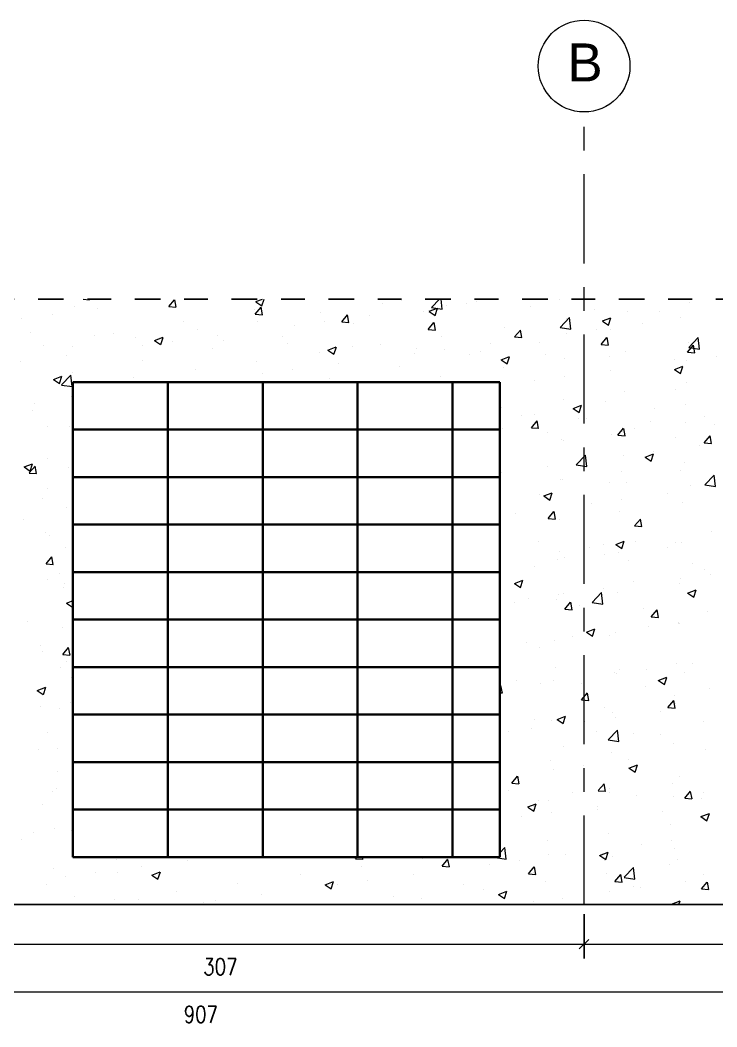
# Model space of a CAD drawing. Header units: inches. Extents: x -1721 to -596, y -6348 to -3031.
# Drawn here: x -816.477 to -813.54, y -3139.729 to -3135.49 of the extents above; entities that cross this region are included whole.
import ezdxf

# ---------------------------------------------------------------- set-up
doc = ezdxf.new("R2010")
doc.units = ezdxf.units.IN
doc.header["$MEASUREMENT"] = 0
for name, pattern in [('$0$ACAD_ISO10W100', [18, 12, -3, 0, -3]), ('$0$CENTERX2', [4, 2.5, -0.5, 0.5, -0.5]), ('$0$CENTRO2', [1.125, 0.75, -0.125, 0.125, -0.125])]:
    doc.linetypes.add(name, pattern=pattern)
for name, color, linetype, lineweight in [('$0$A-ELEV-MBE1', 1, 'Continuous', 35), ('$0$A-ELEV-PATT', 8, 'Continuous', 18), ('$0$AA pareti non sezionate', 2, 'Continuous', 25), ('$1$AA - linee quote', 3, 'Continuous', 13)]:
    doc.layers.add(name, color=color, linetype=linetype, lineweight=lineweight)
doc.styles.add('$0$ARIAL', font='Arial.ttf')
doc.styles.add('$4$E-ROMANS', font='romans.shx', dxfattribs={"width": 0.8})
doc.dimstyles.new('$0$E-0100_TICK_12', dxfattribs={"dimscale": 0.001, "dimtxt": 70, "dimasz": 40, "dimexe": 60, "dimexo": 40, "dimgap": 60, "dimtad": 4, "dimdec": 0, "dimlfac": 100, "dimzin": 0, "dimdsep": 46, "dimtxsty": '$4$E-ROMANS', "dimblk": 'OBLIQUE', "dimblk1": 'OBLIQUE', "dimblk2": 'OBLIQUE', "dimcen": 60, "dimclrd": 256, "dimclre": 256, "dimclrt": 256, "dimadec": 0, "dimazin": 0, "dimtfac": 1, "dimtdec": 0, "dimtmove": 1, "dimatfit": 3, "dimldrblk": '$0$_Open90', "dimfxl": 1, "dimtfill": 1, "dimtolj": 1, "dimtzin": 0, "dimlwd": -1, "dimarcsym": 0})

# ---------------------------------------------------------------- blocks, each defined once
blk = doc.blocks.new('_Oblique')
at = {"color": 0, "linetype": 'ByBlock', "lineweight": -2}
blk.add_line((-0.5, -0.5), (0.5, 0.5), dxfattribs=at)
blk = doc.blocks.new('*D1096')
at = {"layer": '$1$AA - linee quote', "linetype": 'Continuous', "lineweight": -2, "transparency": 16777216}
for p, q in [((-820.2498, -3139.2545), (-820.2498, -3139.642)), ((-811.1798, -3139.2545), (-811.1798, -3139.642))]:
    blk.add_line(p, q, dxfattribs=at)
at = {"layer": '$1$AA - linee quote', "transparency": 16777216}
blk.add_line((-820.2498, -3139.582), (-811.1798, -3139.582), dxfattribs=at)
at = {"layer": 'DEFPOINTS', "color": 0, "linetype": 'Continuous', "transparency": 16777216}
for p in [(-820.2498, -3139.2145), (-811.1798, -3139.2145), (-811.1798, -3139.582)]:
    blk.add_point(p, dxfattribs=at)
at = {"layer": '$1$AA - linee quote', "linetype": 'Continuous', "transparency": 16777216, "xscale": 0.04, "yscale": 0.04, "zscale": 0.04, "rotation": 180}
blk.add_blockref('_Oblique', (-820.2498, -3139.582), dxfattribs=at)
at = {"layer": '$1$AA - linee quote', "linetype": 'Continuous', "transparency": 16777216, "xscale": 0.04, "yscale": 0.04, "zscale": 0.04}
blk.add_blockref('_Oblique', (-811.1798, -3139.582), dxfattribs=at)
at = {"layer": '$1$AA - linee quote', "linetype": 'Continuous', "transparency": 16777216, "insert": (-815.7148, -3139.677), "char_height": 0.07, "attachment_point": 5, "style": '$4$E-ROMANS', "bg_fill": 3, "box_fill_scale": 1.25, "bg_fill_color": 256, "bg_fill_true_color": 13158600, "bg_fill_transparency": 0}
blk.add_mtext('\\A1;907', dxfattribs=at)
blk = doc.blocks.new('$0$_Open90')
at = {"color": 0, "linetype": 'ByBlock', "lineweight": -2}
for p, q in [((-19.69, 19.69), (0, 0)), ((0, 0), (-39.37, 0)), ((0, 0), (-19.69, -19.69))]:
    blk.add_line(p, q, dxfattribs=at)
blk = doc.blocks.new('*D1098')
at = {"layer": '$1$AA - linee quote', "linetype": 'Continuous', "lineweight": -2, "transparency": 16777216}
for p, q in [((-817.1653, -3139.2534), (-817.1653, -3139.4414)), ((-814.1, -3139.2545), (-814.1, -3139.4414))]:
    blk.add_line(p, q, dxfattribs=at)
at = {"layer": '$1$AA - linee quote', "transparency": 16777216}
blk.add_line((-817.1653, -3139.3814), (-814.1, -3139.3814), dxfattribs=at)
at = {"layer": 'DEFPOINTS', "color": 0, "linetype": 'Continuous', "transparency": 16777216}
for p in [(-817.1653, -3139.2134), (-814.1, -3139.2145), (-814.1, -3139.3814)]:
    blk.add_point(p, dxfattribs=at)
at = {"layer": '$1$AA - linee quote', "linetype": 'Continuous', "transparency": 16777216, "xscale": 0.04, "yscale": 0.04, "zscale": 0.04, "rotation": 180}
blk.add_blockref('_Oblique', (-817.1653, -3139.3814), dxfattribs=at)
at = {"layer": '$1$AA - linee quote', "linetype": 'Continuous', "transparency": 16777216, "xscale": 0.04, "yscale": 0.04, "zscale": 0.04}
blk.add_blockref('_Oblique', (-814.1, -3139.3814), dxfattribs=at)
at = {"layer": '$1$AA - linee quote', "linetype": 'Continuous', "transparency": 16777216, "insert": (-815.6327, -3139.4764), "char_height": 0.07, "attachment_point": 5, "style": '$4$E-ROMANS', "bg_fill": 3, "box_fill_scale": 1.25, "bg_fill_color": 256, "bg_fill_true_color": 13158600, "bg_fill_transparency": 0}
blk.add_mtext('\\A1;307', dxfattribs=at)
blk = doc.blocks.new('*D1099')
at = {"layer": '$1$AA - linee quote', "linetype": 'Continuous', "lineweight": -2, "transparency": 16777216}
for p, q in [((-814.1, -3139.2545), (-814.1, -3139.4414)), ((-811.2547, -3139.2545), (-811.2547, -3139.4414))]:
    blk.add_line(p, q, dxfattribs=at)
at = {"layer": '$1$AA - linee quote', "transparency": 16777216}
blk.add_line((-814.1, -3139.3814), (-811.2547, -3139.3814), dxfattribs=at)
at = {"layer": 'DEFPOINTS', "color": 0, "linetype": 'Continuous', "transparency": 16777216}
for p in [(-814.1, -3139.2145), (-811.2547, -3139.2145), (-811.2547, -3139.3814)]:
    blk.add_point(p, dxfattribs=at)
at = {"layer": '$1$AA - linee quote', "linetype": 'Continuous', "transparency": 16777216, "xscale": 0.04, "yscale": 0.04, "zscale": 0.04, "rotation": 180}
blk.add_blockref('_Oblique', (-814.1, -3139.3814), dxfattribs=at)
at = {"layer": '$1$AA - linee quote', "linetype": 'Continuous', "transparency": 16777216, "xscale": 0.04, "yscale": 0.04, "zscale": 0.04}
blk.add_blockref('_Oblique', (-811.2547, -3139.3814), dxfattribs=at)
at = {"layer": '$1$AA - linee quote', "linetype": 'Continuous', "transparency": 16777216, "insert": (-812.6774, -3139.4764), "char_height": 0.07, "attachment_point": 5, "style": '$4$E-ROMANS', "bg_fill": 3, "box_fill_scale": 1.25, "bg_fill_color": 256, "bg_fill_true_color": 13158600, "bg_fill_transparency": 0}
blk.add_mtext('\\A1;285', dxfattribs=at)

msp = doc.modelspace()

# ---------------------------------------------------------------- linework, layer by layer
at = {"layer": '$0$A-ELEV-MBE1'}
for p, q in [((-814.2044, -3136.6652), (-814.2044, -3136.6652)), ((-814.2044, -3136.6652), (-814.2044, -3136.6652)), ((-814.4544, -3137.4147), (-814.4544, -3137.2147))]:
    msp.add_line(p, q, dxfattribs=at)
at = {"layer": '$0$A-ELEV-MBE1', "color": 9, "true_color": 0xd19cc7}
for p, q in [((-815.8544, -3137.0147), (-816.2544, -3137.0147)), ((-816.2544, -3137.0147), (-816.2544, -3137.2147)), ((-815.4544, -3137.0147), (-815.8544, -3137.0147)), ((-815.8544, -3137.0147), (-815.8544, -3137.2147)), ((-815.8544, -3137.2147), (-815.8544, -3137.0147)), ((-815.0544, -3137.0147), (-815.4544, -3137.0147)), ((-815.4544, -3137.0147), (-815.4544, -3137.2147)), ((-815.4544, -3137.2147), (-815.4544, -3137.0147)), ((-814.6544, -3137.0147), (-815.0544, -3137.0147)), ((-815.0544, -3137.0147), (-815.0544, -3137.2147)), ((-815.0544, -3137.2147), (-815.0544, -3137.0147)), ((-814.4544, -3137.0147), (-814.6544, -3137.0147)), ((-814.6544, -3137.0147), (-814.6544, -3137.2147)), ((-814.6544, -3137.2147), (-814.6544, -3137.0147)), ((-814.4544, -3137.2147), (-814.4544, -3137.0147)), ((-815.8544, -3137.2147), (-816.2544, -3137.2147)), ((-816.2544, -3137.2147), (-816.2544, -3137.4147)), ((-816.2544, -3137.2147), (-815.8544, -3137.2147)), ((-815.4544, -3137.2147), (-815.8544, -3137.2147)), ((-815.8544, -3137.2147), (-815.8544, -3137.4147)), ((-815.8544, -3137.2147), (-815.4544, -3137.2147)), ((-815.8544, -3137.4147), (-815.8544, -3137.2147)), ((-815.4544, -3137.2147), (-815.4544, -3137.4147)), ((-815.4544, -3137.2147), (-815.0544, -3137.2147)), ((-815.4544, -3137.4147), (-815.4544, -3137.2147)), ((-814.6544, -3137.2147), (-815.0544, -3137.2147)), ((-815.0544, -3137.2147), (-815.0544, -3137.4147)), ((-815.0544, -3137.2147), (-814.6544, -3137.2147)), ((-815.0544, -3137.4147), (-815.0544, -3137.2147)), ((-814.4544, -3137.2147), (-814.6544, -3137.2147)), ((-814.6544, -3137.2147), (-814.6544, -3137.4147)), ((-814.6544, -3137.2147), (-814.4544, -3137.2147)), ((-814.6544, -3137.4147), (-814.6544, -3137.2147)), ((-815.8544, -3137.4147), (-816.2544, -3137.4147)), ((-816.2544, -3137.4147), (-816.2544, -3137.6147)), ((-816.2544, -3137.4147), (-815.8544, -3137.4147)), ((-815.4544, -3137.4147), (-815.8544, -3137.4147)), ((-815.8544, -3137.4147), (-815.8544, -3137.6147)), ((-815.8544, -3137.4147), (-815.4544, -3137.4147)), ((-815.8544, -3137.6147), (-815.8544, -3137.4147)), ((-815.0544, -3137.4147), (-815.4544, -3137.4147)), ((-815.4544, -3137.4147), (-815.4544, -3137.6147)), ((-815.4544, -3137.4147), (-815.0544, -3137.4147)), ((-815.4544, -3137.6147), (-815.4544, -3137.4147)), ((-814.6544, -3137.4147), (-815.0544, -3137.4147)), ((-815.0544, -3137.4147), (-815.0544, -3137.6147)), ((-815.0544, -3137.4147), (-814.6544, -3137.4147)), ((-815.0544, -3137.6147), (-815.0544, -3137.4147)), ((-814.4544, -3137.4147), (-814.6544, -3137.4147)), ((-814.6544, -3137.4147), (-814.6544, -3137.6147)), ((-814.6544, -3137.4147), (-814.4544, -3137.4147)), ((-814.6544, -3137.6147), (-814.6544, -3137.4147)), ((-814.4544, -3137.6147), (-814.4544, -3137.4147)), ((-815.8544, -3137.6147), (-816.2544, -3137.6147)), ((-816.2544, -3137.6147), (-816.2544, -3137.8147)), ((-816.2544, -3137.6147), (-815.8544, -3137.6147)), ((-815.4544, -3137.6147), (-815.8544, -3137.6147)), ((-815.8544, -3137.6147), (-815.8544, -3137.8147)), ((-815.8544, -3137.6147), (-815.4544, -3137.6147)), ((-815.8544, -3137.8147), (-815.8544, -3137.6147)), ((-815.0544, -3137.6147), (-815.4544, -3137.6147)), ((-815.4544, -3137.6147), (-815.4544, -3137.8147)), ((-815.4544, -3137.6147), (-815.0544, -3137.6147)), ((-815.4544, -3137.8147), (-815.4544, -3137.6147)), ((-814.6544, -3137.6147), (-815.0544, -3137.6147)), ((-815.0544, -3137.6147), (-815.0544, -3137.8147)), ((-815.0544, -3137.6147), (-814.6544, -3137.6147)), ((-815.0544, -3137.8147), (-815.0544, -3137.6147)), ((-814.4544, -3137.6147), (-814.6544, -3137.6147)), ((-814.6544, -3137.6147), (-814.6544, -3137.8147)), ((-814.6544, -3137.6147), (-814.4544, -3137.6147)), ((-814.6544, -3137.8147), (-814.6544, -3137.6147)), ((-814.4544, -3137.8147), (-814.4544, -3137.6147)), ((-815.8544, -3137.8147), (-816.2544, -3137.8147)), ((-816.2544, -3137.8147), (-816.2544, -3138.0147)), ((-816.2544, -3137.8147), (-815.8544, -3137.8147)), ((-815.4544, -3137.8147), (-815.8544, -3137.8147)), ((-815.8544, -3137.8147), (-815.8544, -3138.0147)), ((-815.8544, -3137.8147), (-815.4544, -3137.8147)), ((-815.8544, -3138.0147), (-815.8544, -3137.8147)), ((-815.0544, -3137.8147), (-815.4544, -3137.8147)), ((-815.4544, -3137.8147), (-815.4544, -3138.0147)), ((-815.4544, -3137.8147), (-815.0544, -3137.8147)), ((-815.4544, -3138.0147), (-815.4544, -3137.8147)), ((-814.6544, -3137.8147), (-815.0544, -3137.8147)), ((-815.0544, -3137.8147), (-815.0544, -3138.0147)), ((-815.0544, -3137.8147), (-814.6544, -3137.8147)), ((-815.0544, -3138.0147), (-815.0544, -3137.8147)), ((-814.4544, -3137.8147), (-814.6544, -3137.8147)), ((-814.6544, -3137.8147), (-814.6544, -3138.0147)), ((-814.6544, -3137.8147), (-814.4544, -3137.8147)), ((-814.6544, -3138.0147), (-814.6544, -3137.8147)), ((-814.4544, -3138.0147), (-814.4544, -3137.8147)), ((-815.8544, -3138.0147), (-816.2544, -3138.0147)), ((-816.2544, -3138.0147), (-816.2544, -3138.2147)), ((-816.2544, -3138.0147), (-815.8544, -3138.0147)), ((-815.4544, -3138.0147), (-815.8544, -3138.0147)), ((-815.8544, -3138.0147), (-815.8544, -3138.2147)), ((-815.8544, -3138.0147), (-815.4544, -3138.0147)), ((-815.8544, -3138.2147), (-815.8544, -3138.0147)), ((-815.0544, -3138.0147), (-815.4544, -3138.0147)), ((-815.4544, -3138.0147), (-815.4544, -3138.2147)), ((-815.4544, -3138.0147), (-815.0544, -3138.0147)), ((-815.4544, -3138.2147), (-815.4544, -3138.0147)), ((-814.6544, -3138.0147), (-815.0544, -3138.0147)), ((-815.0544, -3138.0147), (-815.0544, -3138.2147)), ((-815.0544, -3138.0147), (-814.6544, -3138.0147)), ((-815.0544, -3138.2147), (-815.0544, -3138.0147)), ((-814.4544, -3138.0147), (-814.6544, -3138.0147)), ((-814.6544, -3138.0147), (-814.6544, -3138.2147)), ((-814.6544, -3138.0147), (-814.4544, -3138.0147)), ((-814.6544, -3138.2147), (-814.6544, -3138.0147)), ((-814.4544, -3138.2147), (-814.4544, -3138.0147)), ((-815.8544, -3138.2147), (-816.2544, -3138.2147)), ((-816.2544, -3138.2147), (-816.2544, -3138.4147)), ((-816.2544, -3138.2147), (-815.8544, -3138.2147)), ((-815.4544, -3138.2147), (-815.8544, -3138.2147)), ((-815.8544, -3138.2147), (-815.8544, -3138.4147)), ((-815.8544, -3138.2147), (-815.4544, -3138.2147)), ((-815.8544, -3138.4147), (-815.8544, -3138.2147)), ((-815.0544, -3138.2147), (-815.4544, -3138.2147)), ((-815.4544, -3138.2147), (-815.4544, -3138.4147)), ((-815.4544, -3138.2147), (-815.0544, -3138.2147)), ((-815.4544, -3138.4147), (-815.4544, -3138.2147)), ((-814.6544, -3138.2147), (-815.0544, -3138.2147)), ((-815.0544, -3138.2147), (-815.0544, -3138.4147)), ((-815.0544, -3138.2147), (-814.6544, -3138.2147)), ((-815.0544, -3138.4147), (-815.0544, -3138.2147)), ((-814.4544, -3138.2147), (-814.6544, -3138.2147)), ((-814.6544, -3138.2147), (-814.6544, -3138.4147)), ((-814.6544, -3138.2147), (-814.4544, -3138.2147)), ((-814.6544, -3138.4147), (-814.6544, -3138.2147)), ((-814.4544, -3138.4147), (-814.4544, -3138.2147)), ((-815.8544, -3138.4147), (-816.2544, -3138.4147)), ((-816.2544, -3138.4147), (-816.2544, -3138.6147)), ((-816.2544, -3138.4147), (-815.8544, -3138.4147)), ((-815.4544, -3138.4147), (-815.8544, -3138.4147)), ((-815.8544, -3138.4147), (-815.8544, -3138.6147)), ((-815.8544, -3138.4147), (-815.4544, -3138.4147)), ((-815.8544, -3138.6147), (-815.8544, -3138.4147)), ((-815.0544, -3138.4147), (-815.4544, -3138.4147)), ((-815.4544, -3138.4147), (-815.4544, -3138.6147)), ((-815.4544, -3138.4147), (-815.0544, -3138.4147)), ((-815.4544, -3138.6147), (-815.4544, -3138.4147)), ((-814.6544, -3138.4147), (-815.0544, -3138.4147)), ((-815.0544, -3138.4147), (-815.0544, -3138.6147)), ((-815.0544, -3138.4147), (-814.6544, -3138.4147)), ((-815.0544, -3138.6147), (-815.0544, -3138.4147)), ((-814.4544, -3138.4147), (-814.6544, -3138.4147)), ((-814.6544, -3138.4147), (-814.6544, -3138.6147)), ((-814.6544, -3138.4147), (-814.4544, -3138.4147)), ((-814.6544, -3138.6147), (-814.6544, -3138.4147)), ((-814.4544, -3138.6147), (-814.4544, -3138.4147)), ((-815.8544, -3138.6147), (-816.2544, -3138.6147)), ((-816.2544, -3138.6147), (-816.2544, -3138.8147)), ((-816.2544, -3138.6147), (-815.8544, -3138.6147)), ((-815.4544, -3138.6147), (-815.8544, -3138.6147)), ((-815.8544, -3138.6147), (-815.8544, -3138.8147)), ((-815.8544, -3138.6147), (-815.4544, -3138.6147)), ((-815.8544, -3138.8147), (-815.8544, -3138.6147)), ((-815.0544, -3138.6147), (-815.4544, -3138.6147)), ((-815.4544, -3138.6147), (-815.4544, -3138.8147)), ((-815.4544, -3138.6147), (-815.0544, -3138.6147)), ((-815.4544, -3138.8147), (-815.4544, -3138.6147)), ((-814.6544, -3138.6147), (-815.0544, -3138.6147)), ((-815.0544, -3138.6147), (-815.0544, -3138.8147)), ((-815.0544, -3138.6147), (-814.6544, -3138.6147)), ((-815.0544, -3138.8147), (-815.0544, -3138.6147)), ((-814.4544, -3138.6147), (-814.6544, -3138.6147)), ((-814.6544, -3138.6147), (-814.6544, -3138.8147)), ((-814.6544, -3138.6147), (-814.4544, -3138.6147)), ((-814.6544, -3138.8147), (-814.6544, -3138.6147)), ((-814.4544, -3138.8147), (-814.4544, -3138.6147)), ((-815.8544, -3138.8147), (-816.2544, -3138.8147)), ((-816.2544, -3138.8147), (-816.2544, -3139.0147)), ((-816.2544, -3138.8147), (-815.8544, -3138.8147)), ((-815.4544, -3138.8147), (-815.8544, -3138.8147)), ((-815.8544, -3138.8147), (-815.8544, -3139.0147)), ((-815.8544, -3138.8147), (-815.4544, -3138.8147)), ((-815.8544, -3139.0147), (-815.8544, -3138.8147)), ((-815.0544, -3138.8147), (-815.4544, -3138.8147)), ((-815.4544, -3138.8147), (-815.4544, -3139.0147)), ((-815.4544, -3138.8147), (-815.0544, -3138.8147)), ((-815.4544, -3139.0147), (-815.4544, -3138.8147)), ((-814.6544, -3138.8147), (-815.0544, -3138.8147)), ((-815.0544, -3138.8147), (-815.0544, -3139.0147)), ((-815.0544, -3138.8147), (-814.6544, -3138.8147)), ((-815.0544, -3139.0147), (-815.0544, -3138.8147)), ((-814.4544, -3138.8147), (-814.6544, -3138.8147)), ((-814.6544, -3138.8147), (-814.6544, -3139.0147)), ((-814.6544, -3138.8147), (-814.4544, -3138.8147)), ((-814.6544, -3139.0147), (-814.6544, -3138.8147)), ((-814.4544, -3139.0147), (-814.4544, -3138.8147)), ((-816.2544, -3139.0147), (-815.8544, -3139.0147)), ((-815.8544, -3139.0147), (-815.4544, -3139.0147)), ((-815.4544, -3139.0147), (-815.0544, -3139.0147)), ((-815.0544, -3139.0147), (-814.6544, -3139.0147)), ((-814.6544, -3139.0147), (-814.4544, -3139.0147))]:
    msp.add_line(p, q, dxfattribs=at)
at = {"layer": '$0$A-ELEV-PATT', "linetype": 'Continuous'}
for p, q in [((-816.2114, -3136.6652), (-816.1841, -3136.6676)), ((-816.1837, -3136.6677), (-816.1841, -3136.6652)), ((-815.8502, -3136.6968), (-815.8257, -3136.6676)), ((-815.8193, -3136.6996), (-815.8252, -3136.6677)), ((-815.4828, -3136.6757), (-815.4554, -3136.6652)), ((-815.4574, -3136.6929), (-815.4481, -3136.6652)), ((-814.7425, -3136.6999), (-814.7092, -3136.6652)), ((-814.6973, -3136.707), (-814.7022, -3136.6652)), ((-814.48, -3136.668), (-814.48, -3136.668)), ((-816.2494, -3136.6962), (-816.2494, -3136.6962)), ((-816.1494, -3136.7033), (-816.1494, -3136.7033)), ((-815.8501, -3136.6968), (-815.8197, -3136.6995)), ((-815.4905, -3136.7091), (-815.4905, -3136.7091)), ((-815.4858, -3136.7286), (-815.4613, -3136.6995)), ((-815.4827, -3136.6759), (-815.4575, -3136.6929)), ((-815.4549, -3136.7315), (-815.4608, -3136.6996)), ((-814.9496, -3136.6851), (-814.9496, -3136.6851)), ((-814.8686, -3136.6727), (-814.8686, -3136.6727)), ((-814.7528, -3136.7164), (-814.7172, -3136.7028)), ((-814.7424, -3136.7001), (-814.6973, -3136.7071)), ((-814.7273, -3136.7336), (-814.717, -3136.7029)), ((-814.6815, -3136.6928), (-814.6815, -3136.6928)), ((-814.5975, -3136.6842), (-814.5975, -3136.6842)), ((-814.5543, -3136.676), (-814.5543, -3136.676)), ((-814.3263, -3136.6957), (-814.3263, -3136.6957)), ((-814.0551, -3136.7071), (-814.0551, -3136.7071)), ((-813.6541, -3136.6772), (-813.6541, -3136.6772)), ((-816.469, -3136.7453), (-816.469, -3136.7453)), ((-816.3418, -3136.7286), (-816.3418, -3136.7286)), ((-815.4857, -3136.7287), (-815.4553, -3136.7313)), ((-815.2104, -3136.7208), (-815.2104, -3136.7208)), ((-815.1214, -3136.7605), (-815.0969, -3136.7313)), ((-815.0906, -3136.7633), (-815.0964, -3136.7315)), ((-815.0023, -3136.735), (-815.0023, -3136.735)), ((-814.7762, -3136.7189), (-814.7762, -3136.7189)), ((-814.7527, -3136.7166), (-814.7274, -3136.7336)), ((-814.2004, -3136.784), (-814.1608, -3136.7427)), ((-814.1745, -3136.7478), (-814.1745, -3136.7478)), ((-814.1552, -3136.7911), (-814.1608, -3136.7429)), ((-814.0227, -3136.7571), (-813.9871, -3136.7435)), ((-813.9973, -3136.7743), (-813.987, -3136.7436)), ((-813.9179, -3136.7153), (-813.9179, -3136.7153)), ((-813.7839, -3136.7186), (-813.7839, -3136.7186)), ((-813.6935, -3136.7441), (-813.6935, -3136.7441)), ((-815.7867, -3136.7599), (-815.7867, -3136.7599)), ((-815.7309, -3136.7914), (-815.7309, -3136.7914)), ((-815.4743, -3136.7589), (-815.4743, -3136.7589)), ((-815.3218, -3136.7771), (-815.3218, -3136.7771)), ((-815.1947, -3136.7603), (-815.1947, -3136.7603)), ((-815.1213, -3136.7606), (-815.091, -3136.7632)), ((-815.0725, -3136.7697), (-815.0725, -3136.7697)), ((-814.757, -3136.7924), (-814.7326, -3136.7632)), ((-814.757, -3136.7924), (-814.7266, -3136.7951)), ((-814.7262, -3136.7952), (-814.7321, -3136.7634)), ((-814.4353, -3136.7836), (-814.4353, -3136.7836)), ((-814.3927, -3136.8243), (-814.3682, -3136.7951)), ((-814.3618, -3136.8271), (-814.3677, -3136.7953)), ((-814.2003, -3136.7841), (-814.1551, -3136.7912)), ((-814.0475, -3136.7921), (-814.0475, -3136.7921)), ((-814.0226, -3136.7572), (-813.9973, -3136.7743)), ((-813.9897, -3136.795), (-813.9897, -3136.795)), ((-813.8551, -3136.7667), (-813.8551, -3136.7667)), ((-816.4327, -3136.8054), (-816.4327, -3136.8054)), ((-816.1616, -3136.8169), (-816.1616, -3136.8169)), ((-816.083, -3136.8108), (-816.083, -3136.8108)), ((-815.9917, -3136.8272), (-815.9917, -3136.8272)), ((-815.9097, -3136.8396), (-815.8741, -3136.8259)), ((-815.9096, -3136.8397), (-815.8843, -3136.8568)), ((-815.8904, -3136.8284), (-815.8904, -3136.8284)), ((-815.8842, -3136.8568), (-815.8739, -3136.8261)), ((-815.6427, -3136.8193), (-815.6427, -3136.8193)), ((-815.6192, -3136.8398), (-815.6192, -3136.8398)), ((-815.3688, -3136.8206), (-815.3688, -3136.8206)), ((-814.6992, -3136.8216), (-814.6992, -3136.8216)), ((-814.3926, -3136.8243), (-814.3622, -3136.827)), ((-814.1747, -3136.8088), (-814.1747, -3136.8088)), ((-814.0283, -3136.8562), (-814.0038, -3136.827)), ((-813.9975, -3136.859), (-814.0033, -3136.8271)), ((-813.6582, -3136.8681), (-813.6187, -3136.8268)), ((-813.613, -3136.8752), (-813.6186, -3136.827)), ((-816.3793, -3136.8616), (-816.3793, -3136.8616)), ((-816.2555, -3136.8653), (-816.2555, -3136.8653)), ((-815.9622, -3136.8614), (-815.9622, -3136.8614)), ((-815.8351, -3136.8446), (-815.8351, -3136.8446)), ((-815.665, -3136.8715), (-815.665, -3136.8715)), ((-815.348, -3136.8513), (-815.348, -3136.8513)), ((-815.1796, -3136.8803), (-815.144, -3136.8666)), ((-815.1795, -3136.8804), (-815.1542, -3136.8974)), ((-815.1542, -3136.8974), (-815.1439, -3136.8668)), ((-815.0768, -3136.8627), (-815.0768, -3136.8627)), ((-814.9558, -3136.8542), (-814.9558, -3136.8542)), ((-814.8056, -3136.8742), (-814.8056, -3136.8742)), ((-814.6879, -3136.8764), (-814.6879, -3136.8764)), ((-814.4955, -3136.8511), (-814.4955, -3136.8511)), ((-814.286, -3136.8458), (-814.286, -3136.8458)), ((-814.0282, -3136.8562), (-813.9979, -3136.8589)), ((-813.6639, -3136.888), (-813.6395, -3136.8588)), ((-813.6602, -3136.8463), (-813.6602, -3136.8463)), ((-813.6581, -3136.8682), (-813.613, -3136.8752)), ((-813.6331, -3136.8909), (-813.639, -3136.859)), ((-816.2831, -3136.9036), (-816.2831, -3136.9036)), ((-815.9613, -3136.9223), (-815.9613, -3136.9223)), ((-815.2166, -3136.8899), (-815.2166, -3136.8899)), ((-814.8151, -3136.8931), (-814.8151, -3136.8931)), ((-814.5822, -3136.8967), (-814.5822, -3136.8967)), ((-814.5345, -3136.8856), (-814.5345, -3136.8856)), ((-814.4495, -3136.921), (-814.414, -3136.9073)), ((-814.4494, -3136.9211), (-814.4242, -3136.9381)), ((-814.4241, -3136.9381), (-814.4138, -3136.9074)), ((-814.2633, -3136.8971), (-814.2633, -3136.8971)), ((-814.1807, -3136.9169), (-814.1807, -3136.9169)), ((-813.9921, -3136.9086), (-813.9921, -3136.9086)), ((-813.9241, -3136.8844), (-813.9241, -3136.8844)), ((-813.7209, -3136.92), (-813.7209, -3136.92)), ((-813.6679, -3136.9249), (-813.6679, -3136.9249)), ((-813.6639, -3136.8881), (-813.6335, -3136.8907)), ((-813.5408, -3136.9081), (-813.5408, -3136.9081)), ((-816.4755, -3136.929), (-816.4755, -3136.929)), ((-815.737, -3136.9605), (-815.737, -3136.9605)), ((-815.4805, -3136.928), (-815.4805, -3136.928)), ((-815.3283, -3136.9607), (-815.3283, -3136.9607)), ((-815.1359, -3136.9354), (-815.1359, -3136.9354)), ((-814.8785, -3136.9475), (-814.8785, -3136.9475)), ((-814.4415, -3136.9527), (-814.4415, -3136.9527)), ((-813.9888, -3136.9671), (-813.9888, -3136.9671)), ((-813.7195, -3136.9616), (-813.6839, -3136.948)), ((-813.7194, -3136.9618), (-813.6941, -3136.9788)), ((-813.694, -3136.9788), (-813.6837, -3136.9481)), ((-816.3365, -3137.0034), (-816.3009, -3136.9898)), ((-816.3364, -3137.0036), (-816.3111, -3137.0206)), ((-816.3111, -3137.0206), (-816.3008, -3136.9899)), ((-816.3017, -3137.0266), (-816.2621, -3136.9853)), ((-816.2565, -3137.0337), (-816.2621, -3136.9855)), ((-816.2575, -3136.9732), (-816.2575, -3136.9732)), ((-815.9979, -3136.9963), (-815.9979, -3136.9963)), ((-815.4555, -3136.9774), (-815.4555, -3136.9774)), ((-815.1747, -3136.9984), (-815.1747, -3136.9984)), ((-814.7054, -3136.9908), (-814.7054, -3136.9908)), ((-814.3083, -3137.0092), (-814.3083, -3137.0092)), ((-814.1812, -3136.9924), (-814.1812, -3136.9924)), ((-816.3016, -3137.0267), (-816.2564, -3137.0337)), ((-816.2617, -3137.0344), (-816.2617, -3137.0344)), ((-813.9303, -3137.0535), (-813.9303, -3137.0535)), ((-813.7144, -3137.0472), (-813.7144, -3137.0472)), ((-813.6664, -3137.0154), (-813.6664, -3137.0154)), ((-816.2605, -3137.0765), (-816.2605, -3137.0765)), ((-814.1869, -3137.086), (-814.1869, -3137.086)), ((-816.4245, -3137.1333), (-816.4245, -3137.1333)), ((-816.4167, -3137.104), (-816.4167, -3137.104)), ((-814.4477, -3137.1218), (-814.4477, -3137.1218)), ((-814.1463, -3137.1255), (-814.1107, -3137.1118)), ((-814.1462, -3137.1256), (-814.1209, -3137.1427)), ((-814.1209, -3137.1427), (-814.1106, -3137.112)), ((-814.0107, -3137.0981), (-814.0107, -3137.0981)), ((-813.8016, -3137.1252), (-813.8016, -3137.1252)), ((-813.6744, -3137.1085), (-813.6744, -3137.1085)), ((-814.3622, -3137.1567), (-814.3622, -3137.1567)), ((-814.3222, -3137.2064), (-814.2977, -3137.1772)), ((-814.3069, -3137.1489), (-814.3069, -3137.1489)), ((-814.2914, -3137.2092), (-814.2972, -3137.1774)), ((-814.1224, -3137.1675), (-814.1224, -3137.1675)), ((-814.091, -3137.1681), (-814.091, -3137.1681)), ((-813.8198, -3137.1796), (-813.8198, -3137.1796)), ((-813.5927, -3137.1588), (-813.5927, -3137.1588)), ((-816.3598, -3137.2018), (-816.3598, -3137.2018)), ((-816.2679, -3137.2035), (-816.2679, -3137.2035)), ((-814.442, -3137.2095), (-814.442, -3137.2095)), ((-814.3221, -3137.2064), (-814.2918, -3137.2091)), ((-814.3148, -3137.1928), (-814.3148, -3137.1928)), ((-813.9578, -3137.2383), (-813.9333, -3137.2091)), ((-813.9364, -3137.2226), (-813.9364, -3137.2226)), ((-813.927, -3137.2411), (-813.9329, -3137.2093)), ((-813.889, -3137.2096), (-813.889, -3137.2096)), ((-813.6726, -3137.1845), (-813.6726, -3137.1845)), ((-813.5487, -3137.1911), (-813.5487, -3137.1911)), ((-814.2551, -3137.2249), (-814.2551, -3137.2249)), ((-814.193, -3137.2551), (-814.193, -3137.2551)), ((-814.1852, -3137.2605), (-814.1852, -3137.2605)), ((-813.9839, -3137.2364), (-813.9839, -3137.2364)), ((-813.9577, -3137.2383), (-813.9274, -3137.241)), ((-813.7127, -3137.2478), (-813.7127, -3137.2478)), ((-813.5935, -3137.2701), (-813.569, -3137.241)), ((-813.5626, -3137.273), (-813.5685, -3137.2411)), ((-814.4539, -3137.2909), (-814.4539, -3137.2909)), ((-813.6156, -3137.2835), (-813.6156, -3137.2835)), ((-813.5934, -3137.2702), (-813.563, -3137.2729)), ((-816.3615, -3137.3347), (-816.3615, -3137.3347)), ((-814.133, -3137.3629), (-814.0935, -3137.3217)), ((-814.0878, -3137.3701), (-814.0934, -3137.3218)), ((-813.9352, -3137.3256), (-813.9352, -3137.3256)), ((-813.8431, -3137.33), (-813.8075, -3137.3164)), ((-813.843, -3137.3302), (-813.8177, -3137.3472)), ((-813.8177, -3137.3472), (-813.8074, -3137.3165)), ((-813.808, -3137.3088), (-813.808, -3137.3088)), ((-816.4601, -3137.3718), (-816.4245, -3137.3582)), ((-816.46, -3137.3719), (-816.4347, -3137.389)), ((-816.4379, -3137.3972), (-816.4134, -3137.368)), ((-816.4347, -3137.389), (-816.4244, -3137.3583)), ((-816.4071, -3137.4), (-816.413, -3137.3682)), ((-816.2741, -3137.3726), (-816.2741, -3137.3726)), ((-814.256, -3137.3678), (-814.256, -3137.3678)), ((-814.1329, -3137.3631), (-814.0878, -3137.3701)), ((-813.9426, -3137.3917), (-813.9426, -3137.3917)), ((-813.695, -3137.3874), (-813.695, -3137.3874)), ((-813.6788, -3137.3536), (-813.6788, -3137.3536)), ((-816.4378, -3137.3973), (-816.4075, -3137.3999)), ((-814.4484, -3137.3932), (-814.4484, -3137.3932)), ((-814.1992, -3137.4242), (-814.1992, -3137.4242)), ((-814.1921, -3137.4264), (-814.1921, -3137.4264)), ((-813.5909, -3137.447), (-813.5513, -3137.4058)), ((-813.5457, -3137.4541), (-813.5513, -3137.4059)), ((-816.3632, -3137.4625), (-816.3632, -3137.4625)), ((-813.9912, -3137.4382), (-813.9912, -3137.4382)), ((-813.9209, -3137.4378), (-813.9209, -3137.4378)), ((-813.6497, -3137.4493), (-813.6497, -3137.4493)), ((-813.5908, -3137.4472), (-813.5456, -3137.4542)), ((-816.3808, -3137.5049), (-816.3808, -3137.5049)), ((-814.2875, -3137.4891), (-814.2875, -3137.4891)), ((-814.2699, -3137.4939), (-814.2344, -3137.4802)), ((-814.2698, -3137.494), (-814.2445, -3137.511)), ((-814.2445, -3137.511), (-814.2342, -3137.4803)), ((-813.9417, -3137.5092), (-813.9417, -3137.5092)), ((-813.7493, -3137.4839), (-813.7493, -3137.4839)), ((-816.2803, -3137.5417), (-816.2803, -3137.5417)), ((-814.2517, -3137.5885), (-814.2272, -3137.5593)), ((-814.2209, -3137.5913), (-814.2267, -3137.5595)), ((-814.0689, -3137.526), (-814.0689, -3137.526)), ((-813.9488, -3137.5608), (-813.9488, -3137.5608)), ((-813.685, -3137.5227), (-813.685, -3137.5227)), ((-816.4605, -3137.5943), (-816.4605, -3137.5943)), ((-814.3897, -3137.5682), (-814.3897, -3137.5682)), ((-814.2516, -3137.5886), (-814.2213, -3137.5912)), ((-814.2054, -3137.5933), (-814.2054, -3137.5933)), ((-813.8873, -3137.6204), (-813.8628, -3137.5912)), ((-813.8565, -3137.6232), (-813.8624, -3137.5914)), ((-816.3696, -3137.6461), (-816.3696, -3137.6461)), ((-816.259, -3137.6164), (-816.259, -3137.6164)), ((-813.8873, -3137.6204), (-813.8569, -3137.6231)), ((-813.5621, -3137.642), (-813.5621, -3137.642)), ((-816.3534, -3137.6625), (-816.3534, -3137.6625)), ((-814.291, -3137.686), (-814.291, -3137.686)), ((-813.9667, -3137.6984), (-813.9311, -3137.6847)), ((-813.9413, -3137.7156), (-813.931, -3137.6849)), ((-813.8829, -3137.6842), (-813.8829, -3137.6842)), ((-816.2864, -3137.7108), (-816.2864, -3137.7108)), ((-814.2025, -3137.7263), (-814.2025, -3137.7263)), ((-814.0753, -3137.7096), (-814.0753, -3137.7096)), ((-814.0198, -3137.6974), (-814.0198, -3137.6974)), ((-813.9666, -3137.6985), (-813.9413, -3137.7156)), ((-813.955, -3137.7299), (-813.955, -3137.7299)), ((-813.7487, -3137.7089), (-813.7487, -3137.7089)), ((-813.7159, -3137.6905), (-813.7159, -3137.6905)), ((-813.6911, -3137.6918), (-813.6911, -3137.6918)), ((-816.3674, -3137.7793), (-816.3429, -3137.7502)), ((-816.3366, -3137.7822), (-816.3425, -3137.7503)), ((-814.2116, -3137.7624), (-814.2116, -3137.7624)), ((-814.1839, -3137.7542), (-814.1839, -3137.7542)), ((-814.0122, -3137.7413), (-814.0122, -3137.7413)), ((-813.9127, -3137.7656), (-813.9127, -3137.7656)), ((-816.3674, -3137.7794), (-816.337, -3137.7821)), ((-814.3084, -3137.7922), (-814.3084, -3137.7922)), ((-813.6415, -3137.7771), (-813.6415, -3137.7771)), ((-813.5942, -3137.802), (-813.5942, -3137.802)), ((-816.3613, -3137.8451), (-816.3613, -3137.8451)), ((-816.3109, -3137.8211), (-816.3109, -3137.8211)), ((-814.3935, -3137.8622), (-814.358, -3137.8486)), ((-814.3681, -3137.8794), (-814.3578, -3137.8487)), ((-813.8905, -3137.8529), (-813.8905, -3137.8529)), ((-813.6957, -3137.8424), (-813.6957, -3137.8424)), ((-813.5686, -3137.8256), (-813.5686, -3137.8256)), ((-816.2926, -3137.88), (-816.2926, -3137.88)), ((-816.2903, -3137.864), (-816.2903, -3137.864)), ((-814.3934, -3137.8624), (-814.3681, -3137.8794)), ((-814.0657, -3137.9419), (-814.0261, -3137.9006)), ((-814.0205, -3137.949), (-814.0261, -3137.9007)), ((-814.0166, -3137.8846), (-814.0166, -3137.8846)), ((-813.9612, -3137.899), (-813.9612, -3137.899)), ((-813.6973, -3137.861), (-813.6973, -3137.861)), ((-813.6635, -3137.9029), (-813.6279, -3137.8893)), ((-813.638, -3137.9201), (-813.6277, -3137.8894)), ((-816.2805, -3137.9447), (-816.2532, -3137.9342)), ((-814.3361, -3137.9267), (-814.3361, -3137.9267)), ((-814.2178, -3137.9316), (-814.2178, -3137.9316)), ((-814.209, -3137.9099), (-814.209, -3137.9099)), ((-814.1867, -3137.9037), (-814.1867, -3137.9037)), ((-814.1812, -3137.9706), (-814.1567, -3137.9414)), ((-814.1504, -3137.9734), (-814.1563, -3137.9416)), ((-814.0656, -3137.942), (-814.0204, -3137.949)), ((-813.6633, -3137.9031), (-813.6381, -3137.9201)), ((-816.2804, -3137.9448), (-816.2551, -3137.9619)), ((-816.255, -3137.9619), (-816.2532, -3137.9564)), ((-814.3921, -3137.9442), (-814.3921, -3137.9442)), ((-814.1811, -3137.9707), (-814.1508, -3137.9733)), ((-814.1209, -3137.9556), (-814.1209, -3137.9556)), ((-813.8497, -3137.9671), (-813.8497, -3137.9671)), ((-813.8168, -3138.0025), (-813.7924, -3137.9733)), ((-813.786, -3138.0053), (-813.7919, -3137.9735)), ((-813.5785, -3137.9785), (-813.5785, -3137.9785)), ((-816.4445, -3138.0215), (-816.4445, -3138.0215)), ((-813.8168, -3138.0025), (-813.7864, -3138.0052)), ((-813.7022, -3138.026), (-813.7022, -3138.026)), ((-816.2988, -3138.0491), (-816.2988, -3138.0491)), ((-814.0903, -3138.0668), (-814.0547, -3138.0531)), ((-814.0902, -3138.0669), (-814.0649, -3138.0839)), ((-814.0649, -3138.0839), (-814.0546, -3138.0532)), ((-813.9673, -3138.0681), (-813.9673, -3138.0681)), ((-813.8294, -3138.0427), (-813.8294, -3138.0427)), ((-813.7035, -3138.0301), (-813.7035, -3138.0301)), ((-813.6965, -3138.0307), (-813.6965, -3138.0307)), ((-814.3426, -3138.1103), (-814.3426, -3138.1103)), ((-814.2239, -3138.1007), (-814.2239, -3138.1007)), ((-814.1502, -3138.085), (-814.1502, -3138.085)), ((-813.9927, -3138.0815), (-813.9927, -3138.0815)), ((-816.3893, -3138.1236), (-816.3893, -3138.1236)), ((-816.3823, -3138.1482), (-816.3823, -3138.1482)), ((-816.2969, -3138.1615), (-816.2725, -3138.1323)), ((-816.2661, -3138.1643), (-816.272, -3138.1324)), ((-814.289, -3138.1324), (-814.289, -3138.1324)), ((-816.2969, -3138.1615), (-816.2665, -3138.1642)), ((-816.2822, -3138.1918), (-816.2822, -3138.1918)), ((-816.2573, -3138.1796), (-816.2573, -3138.1796)), ((-816.305, -3138.2182), (-816.305, -3138.2182)), ((-814.2198, -3138.2152), (-814.2198, -3138.2152)), ((-813.9735, -3138.2373), (-813.9735, -3138.2373)), ((-813.9486, -3138.2267), (-813.9486, -3138.2267)), ((-813.8358, -3138.2263), (-813.8358, -3138.2263)), ((-813.7097, -3138.1992), (-813.7097, -3138.1992)), ((-813.6775, -3138.2381), (-813.6775, -3138.2381)), ((-813.6434, -3138.201), (-813.6434, -3138.201)), ((-816.2605, -3138.2597), (-816.2605, -3138.2597)), ((-814.3839, -3138.272), (-814.3839, -3138.272)), ((-814.2301, -3138.2698), (-814.2301, -3138.2698)), ((-813.963, -3138.2431), (-813.963, -3138.2431)), ((-813.7871, -3138.2713), (-813.7515, -3138.2576)), ((-813.787, -3138.2714), (-813.7617, -3138.2885)), ((-813.7616, -3138.2885), (-813.7513, -3138.2578)), ((-816.4041, -3138.3131), (-816.3685, -3138.2994)), ((-816.404, -3138.3132), (-816.3787, -3138.3303)), ((-816.3786, -3138.3303), (-816.3683, -3138.2996)), ((-814.4544, -3138.2962), (-814.4506, -3138.2917)), ((-814.4544, -3138.3227), (-814.4447, -3138.3236)), ((-814.4443, -3138.3237), (-814.4501, -3138.2918)), ((-814.2838, -3138.2853), (-814.2838, -3138.2853)), ((-814.1127, -3138.2835), (-814.1127, -3138.2835)), ((-814.1107, -3138.3527), (-814.0862, -3138.3235)), ((-814.0799, -3138.3556), (-814.0858, -3138.3237)), ((-813.8415, -3138.2949), (-813.8415, -3138.2949)), ((-813.5704, -3138.3064), (-813.5704, -3138.3064)), ((-816.2638, -3138.3632), (-816.2638, -3138.3632)), ((-814.1107, -3138.3528), (-814.0803, -3138.3554)), ((-813.7464, -3138.3846), (-813.7219, -3138.3554)), ((-813.7155, -3138.3874), (-813.7214, -3138.3556)), ((-813.7174, -3138.3338), (-813.7174, -3138.3338)), ((-816.391, -3138.38), (-816.391, -3138.38)), ((-816.3111, -3138.3873), (-816.3111, -3138.3873)), ((-814.0137, -3138.3846), (-814.0137, -3138.3846)), ((-813.9797, -3138.4064), (-813.9797, -3138.4064)), ((-813.7771, -3138.4014), (-813.7771, -3138.4014)), ((-813.7463, -3138.3847), (-813.7159, -3138.3873)), ((-813.7158, -3138.3683), (-813.7158, -3138.3683)), ((-814.3099, -3138.4355), (-814.3099, -3138.4355)), ((-814.2363, -3138.4389), (-814.2363, -3138.4389)), ((-814.2139, -3138.4351), (-814.1783, -3138.4215)), ((-814.2138, -3138.4353), (-814.1885, -3138.4523)), ((-814.1885, -3138.4523), (-814.1782, -3138.4216)), ((-814.0967, -3138.4434), (-814.0967, -3138.4434)), ((-813.9695, -3138.4267), (-813.9695, -3138.4267)), ((-813.5957, -3138.4453), (-813.5957, -3138.4453)), ((-816.3628, -3138.4883), (-816.3628, -3138.4883)), ((-814.4175, -3138.4857), (-814.4175, -3138.4857)), ((-814.3209, -3138.4734), (-814.3209, -3138.4734)), ((-814.0497, -3138.4849), (-814.0497, -3138.4849)), ((-813.9983, -3138.5208), (-813.9588, -3138.4796)), ((-813.9531, -3138.5279), (-813.9588, -3138.4797)), ((-813.9982, -3138.521), (-813.9531, -3138.528)), ((-813.892, -3138.4962), (-813.892, -3138.4962)), ((-813.7785, -3138.4964), (-813.7785, -3138.4964)), ((-813.722, -3138.5374), (-813.722, -3138.5374)), ((-816.3974, -3138.5636), (-816.3974, -3138.5636)), ((-816.3173, -3138.5564), (-816.3173, -3138.5564)), ((-814.1882, -3138.547), (-814.1882, -3138.547)), ((-813.9859, -3138.5755), (-813.9859, -3138.5755)), ((-813.5899, -3138.5595), (-813.5899, -3138.5595)), ((-814.2425, -3138.608), (-814.2425, -3138.608)), ((-813.9107, -3138.6017), (-813.9107, -3138.6017)), ((-816.3181, -3138.6528), (-816.3181, -3138.6528)), ((-814.2303, -3138.6438), (-814.2303, -3138.6438)), ((-814.1031, -3138.6271), (-814.1031, -3138.6271)), ((-813.9107, -3138.6397), (-813.8751, -3138.626)), ((-813.9106, -3138.6398), (-813.8853, -3138.6569)), ((-813.8852, -3138.6569), (-813.8749, -3138.6262)), ((-814.4046, -3138.703), (-814.3801, -3138.6738)), ((-814.4045, -3138.703), (-814.3742, -3138.7057)), ((-814.3738, -3138.7058), (-814.3797, -3138.6739)), ((-814.0402, -3138.7348), (-814.0158, -3138.7057)), ((-814.0094, -3138.7377), (-814.0153, -3138.7058)), ((-813.7282, -3138.7065), (-813.7282, -3138.7065)), ((-813.6979, -3138.6739), (-813.6979, -3138.6739)), ((-816.3387, -3138.7386), (-816.3387, -3138.7386)), ((-816.3235, -3138.7255), (-816.3235, -3138.7255)), ((-814.4198, -3138.733), (-814.4198, -3138.733)), ((-814.1486, -3138.7445), (-814.1486, -3138.7445)), ((-814.0402, -3138.7349), (-814.0098, -3138.7375)), ((-813.9942, -3138.7248), (-813.9942, -3138.7248)), ((-813.992, -3138.7446), (-813.992, -3138.7446)), ((-813.6759, -3138.7667), (-813.6514, -3138.7375)), ((-813.6451, -3138.7696), (-813.6509, -3138.7377)), ((-813.5964, -3138.7431), (-813.5964, -3138.7431)), ((-816.3838, -3138.7914), (-816.3838, -3138.7914)), ((-814.3375, -3138.8035), (-814.3019, -3138.7899)), ((-814.3121, -3138.8207), (-814.3018, -3138.79)), ((-814.2905, -3138.7756), (-814.2905, -3138.7756)), ((-814.2486, -3138.7771), (-814.2486, -3138.7771)), ((-813.8775, -3138.7559), (-813.8775, -3138.7559)), ((-813.7235, -3138.7599), (-813.7235, -3138.7599)), ((-813.6758, -3138.7668), (-813.6454, -3138.7694)), ((-813.6063, -3138.7674), (-813.6063, -3138.7674)), ((-814.3374, -3138.8037), (-814.3121, -3138.8207)), ((-814.3127, -3138.8013), (-814.3127, -3138.8013)), ((-814.2368, -3138.8274), (-814.2368, -3138.8274)), ((-814.0444, -3138.8021), (-814.0444, -3138.8021)), ((-814.0415, -3138.8127), (-814.0415, -3138.8127)), ((-813.7703, -3138.8242), (-813.7703, -3138.8242)), ((-813.6074, -3138.8442), (-813.5719, -3138.8306)), ((-813.582, -3138.8614), (-813.5717, -3138.8307)), ((-814.3639, -3138.8442), (-814.3639, -3138.8442)), ((-813.7344, -3138.8756), (-813.7344, -3138.8756)), ((-813.6073, -3138.8443), (-813.5821, -3138.8614)), ((-816.4191, -3138.911), (-816.4191, -3138.911)), ((-816.3297, -3138.8946), (-816.3297, -3138.8946)), ((-816.262, -3138.903), (-816.262, -3138.903)), ((-813.9982, -3138.9137), (-813.9982, -3138.9137)), ((-816.4723, -3138.939), (-816.4723, -3138.939)), ((-814.2548, -3138.9462), (-814.2548, -3138.9462)), ((-813.8572, -3138.9602), (-813.8572, -3138.9602)), ((-813.73, -3138.9435), (-813.73, -3138.9435)), ((-814.4544, -3138.9961), (-814.4336, -3138.9744)), ((-814.4279, -3139.0228), (-814.4336, -3138.9745)), ((-814.2497, -3139.0027), (-814.2497, -3139.0027)), ((-814.178, -3139.0025), (-814.178, -3139.0025)), ((-814.0343, -3139.0081), (-813.9987, -3138.9944)), ((-814.0088, -3139.0252), (-813.9985, -3138.9945)), ((-813.7189, -3138.977), (-813.7189, -3138.977)), ((-816.072, -3139.0256), (-816.072, -3139.0256)), ((-815.7718, -3139.0299), (-815.7718, -3139.0299)), ((-815.0629, -3139.0213), (-815.0573, -3139.0147)), ((-815.0628, -3139.0214), (-815.0324, -3139.024)), ((-815.032, -3139.0241), (-815.0338, -3139.0147)), ((-814.7795, -3139.0201), (-814.7795, -3139.0201)), ((-814.6985, -3139.0532), (-814.674, -3139.024)), ((-814.6677, -3139.056), (-814.6736, -3139.0242)), ((-814.4976, -3139.0445), (-814.4976, -3139.0445)), ((-814.4731, -3139.0157), (-814.4723, -3139.0147)), ((-814.4731, -3139.0158), (-814.4279, -3139.0228)), ((-814.3704, -3139.0278), (-814.3704, -3139.0278)), ((-814.0342, -3139.0082), (-814.0089, -3139.0252)), ((-814.0152, -3139.0279), (-814.0152, -3139.0279)), ((-813.9785, -3139.0142), (-813.9785, -3139.0142)), ((-813.7405, -3139.0447), (-813.7405, -3139.0447)), ((-813.7073, -3139.0256), (-813.7073, -3139.0256)), ((-816.3358, -3139.0637), (-816.3358, -3139.0637)), ((-816.158, -3139.0804), (-816.158, -3139.0804)), ((-816.068, -3139.0808), (-816.068, -3139.0808)), ((-815.9656, -3139.055), (-815.9656, -3139.055)), ((-815.9212, -3139.0905), (-815.8857, -3139.0769)), ((-815.8958, -3139.1077), (-815.8855, -3139.077)), ((-815.2969, -3139.0884), (-815.2969, -3139.0884)), ((-815.0361, -3139.0526), (-815.0361, -3139.0526)), ((-814.8184, -3139.0868), (-814.8184, -3139.0868)), ((-814.6984, -3139.0533), (-814.6681, -3139.0559)), ((-814.3341, -3139.0851), (-814.3096, -3139.0559)), ((-814.3341, -3139.0851), (-814.3037, -3139.0878)), ((-814.3114, -3139.0788), (-814.3114, -3139.0788)), ((-814.3033, -3139.0879), (-814.3092, -3139.0561)), ((-814.0044, -3139.0828), (-814.0044, -3139.0828)), ((-813.9698, -3139.117), (-813.9453, -3139.0878)), ((-813.9389, -3139.1198), (-813.9448, -3139.0879)), ((-813.931, -3139.0997), (-813.8914, -3139.0585)), ((-813.8858, -3139.1069), (-813.8914, -3139.0586)), ((-816.2851, -3139.0971), (-816.2851, -3139.0971)), ((-815.9211, -3139.0907), (-815.8958, -3139.1077)), ((-815.5608, -3139.1265), (-815.5608, -3139.1265)), ((-815.1912, -3139.1312), (-815.1556, -3139.1176)), ((-815.1657, -3139.1484), (-815.1554, -3139.1177)), ((-815.138, -3139.1288), (-815.138, -3139.1288)), ((-815.0108, -3139.1121), (-815.0108, -3139.1121)), ((-814.6077, -3139.1296), (-814.6077, -3139.1296)), ((-814.261, -3139.1153), (-814.261, -3139.1153)), ((-813.9697, -3139.117), (-813.9393, -3139.1197)), ((-813.9309, -3139.0999), (-813.8857, -3139.1069)), ((-813.6713, -3139.1185), (-813.6713, -3139.1185)), ((-813.6054, -3139.1488), (-813.5809, -3139.1196)), ((-813.5972, -3139.0886), (-813.5972, -3139.0886)), ((-813.5746, -3139.1517), (-813.5804, -3139.1198)), ((-816.3643, -3139.1316), (-816.3643, -3139.1316)), ((-815.8174, -3139.159), (-815.8174, -3139.159)), ((-815.4588, -3139.1711), (-815.4588, -3139.1711)), ((-815.1911, -3139.1313), (-815.1658, -3139.1484)), ((-814.5218, -3139.1511), (-814.5218, -3139.1511)), ((-814.4611, -3139.1719), (-814.4255, -3139.1582)), ((-814.461, -3139.172), (-814.4357, -3139.1891)), ((-814.4357, -3139.1891), (-814.4254, -3139.1584)), ((-813.9908, -3139.1606), (-813.9908, -3139.1606)), ((-813.8935, -3139.1394), (-813.8935, -3139.1394)), ((-813.8636, -3139.1438), (-813.8636, -3139.1438)), ((-813.6053, -3139.1489), (-813.575, -3139.1515)), ((-816.2469, -3139.1821), (-816.2469, -3139.1821)), ((-816.0782, -3139.1947), (-816.0782, -3139.1947)), ((-815.9757, -3139.1935), (-815.9757, -3139.1935)), ((-815.7784, -3139.2131), (-815.7784, -3139.2131)), ((-815.7045, -3139.205), (-815.7045, -3139.205)), ((-815.6512, -3139.1964), (-815.6512, -3139.1964)), ((-814.904, -3139.1805), (-814.904, -3139.1805)), ((-814.7857, -3139.1892), (-814.7857, -3139.1892)), ((-814.3116, -3139.2028), (-814.3116, -3139.2028)), ((-814.1897, -3139.1903), (-814.1897, -3139.1903)), ((-813.7467, -3139.2138), (-813.7467, -3139.2138)), ((-813.731, -3139.2126), (-813.6955, -3139.1989)), ((-813.7309, -3139.2127), (-813.7282, -3139.2145)), ((-813.7005, -3139.2145), (-813.6953, -3139.1991))]:
    msp.add_line(p, q, dxfattribs=at)
at = {"layer": '$0$AA pareti non sezionate', "linetype": '$0$ACAD_ISO10W100', "ltscale": 0.009}
msp.add_line((-823.3371, -3136.6652), (-811.1798, -3136.6652), dxfattribs=at)
at = {"layer": '$0$AA pareti non sezionate'}
msp.add_line((-811.1798, -3139.2145), (-820.2544, -3139.2145), dxfattribs=at)
at = {"layer": '$1$AA - linee quote', "linetype": '$0$CENTRO2', "ltscale": 0.5}
msp.add_line((-814.1, -3139.2145), (-814.1, -3135.8768), dxfattribs=at)
at = {"layer": '$1$AA - linee quote'}
msp.add_circle((-814.1, -3135.6836), 0.1933, dxfattribs=at)

# ---------------------------------------------------------------- texts
at = {"layer": '$1$AA - linee quote', "linetype": '$0$CENTERX2', "ltscale": 5, "style": '$0$ARIAL'}
msp.add_attdef('B', (-814.1706, -3135.7484), '', height=0.16, dxfattribs=at)

# ---------------------------------------------------------------- next in the draw order: dimensions: what is measured, and where the dimension line sits
at = {"layer": '$1$AA - linee quote', "linetype": 'Continuous'}
dim = msp.add_linear_dim(base=(-811.1798, -3139.582), p1=(-820.2498, -3139.2145), p2=(-811.1798, -3139.2145), dimstyle='$0$E-0100_TICK_12', dxfattribs=at)
dim.commit()
dim.dimension.update_dxf_attribs({"geometry": '*D1096', "text_midpoint": (-815.7148, -3139.677)})

# ---------------------------------------------------------------- next in the draw order: dimensions: what is measured, and where the dimension line sits
dim = msp.add_linear_dim(base=(-814.1, -3139.3814), p1=(-817.1653, -3139.2134), p2=(-814.1, -3139.2145), dimstyle='$0$E-0100_TICK_12', dxfattribs=at)
dim.commit()
dim.dimension.update_dxf_attribs({"geometry": '*D1098', "text_midpoint": (-815.6327, -3139.4764)})

# ---------------------------------------------------------------- next in the draw order: dimensions: what is measured, and where the dimension line sits
dim = msp.add_linear_dim(base=(-811.2547, -3139.3814), p1=(-814.1, -3139.2145), p2=(-811.2547, -3139.2145), dimstyle='$0$E-0100_TICK_12', dxfattribs=at)
dim.commit()
dim.dimension.update_dxf_attribs({"geometry": '*D1099', "text_midpoint": (-812.6774, -3139.4764)})

doc.saveas('drawing.dxf')
